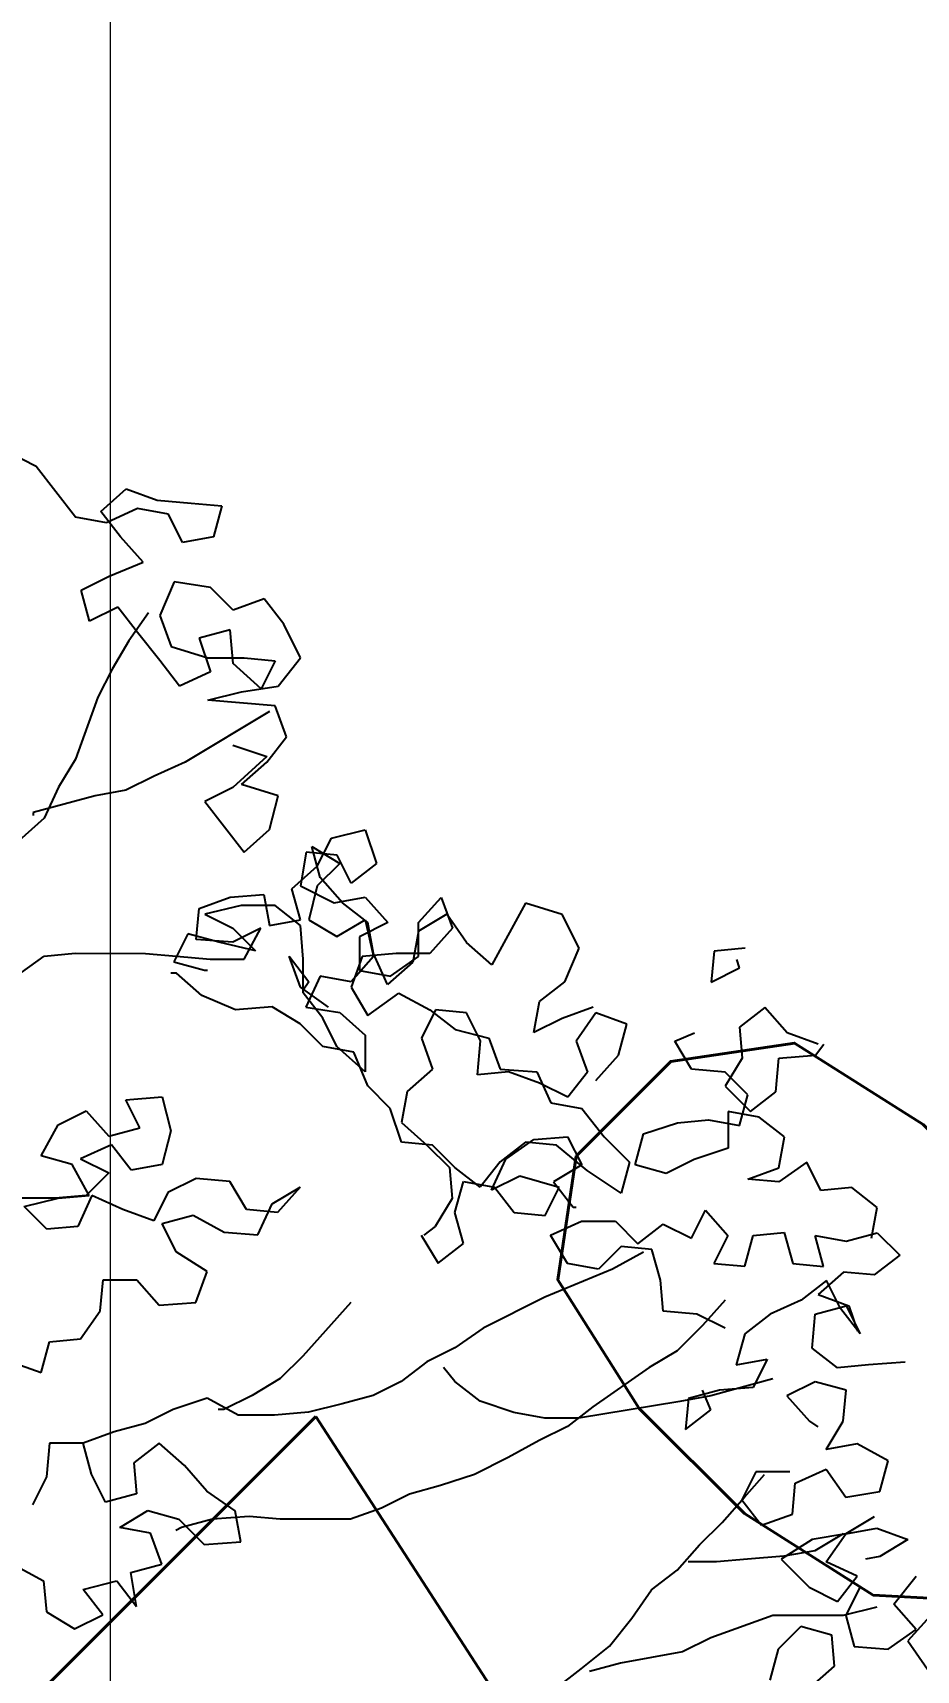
# Model space of a CAD drawing. Header units: millimetres. Extents: x 684983 to 685377, y 990360 to 990509.
# Drawn here: x 685001.974 to 685002.426, y 990436.648 to 990437.487 of the extents above; entities that cross this region are included whole.
import ezdxf

# ---------------------------------------------------------------- set-up
doc = ezdxf.new("R2010")
doc.units = ezdxf.units.MM
doc.layers.add('grid', color=8, linetype='Continuous', lineweight=9)
doc.layers.add('GRID LEVELS', color=7, linetype='Continuous', lineweight=13)
doc.layers.add('TEAK', color=7, linetype='Continuous')
doc.styles.get("Standard").update_dxf_attribs({"font": 'RomanS'})

# ---------------------------------------------------------------- blocks, each defined once
blk = doc.blocks.new('A$C25655A80')
at = {"color": 62}
for p, q in [((0.38924, 2.003), (0.37963, 2.00781)), ((0.40268, 1.98568), (0.38924, 2.003)), ((0.41133, 1.9876), (0.41999, 1.99528)), ((0.41999, 1.99528), (0.43056, 1.99142)), ((0.43056, 1.99142), (0.4421, 1.99045)), ((0.41325, 1.98375), (0.40268, 1.98568)), ((0.41806, 1.97894), (0.41133, 1.9876)), ((0.42383, 1.98855), (0.41325, 1.98375)), ((0.4344, 1.98661), (0.42383, 1.98855)), ((0.4392, 1.977), (0.4344, 1.98661)), ((0.4421, 1.99045), (0.45267, 1.98948)), ((0.45267, 1.98948), (0.44978, 1.97891)), ((0.42574, 1.97028), (0.41806, 1.97894)), ((0.44978, 1.97891), (0.4392, 1.977)), ((0.4142, 1.96548), (0.42574, 1.97028)), ((0.40458, 1.96069), (0.4142, 1.96548)), ((0.43631, 1.96354), (0.43149, 1.95201)), ((0.4488, 1.96161), (0.43631, 1.96354)), ((0.40745, 1.95011), (0.40458, 1.96069)), ((0.45648, 1.95391), (0.4488, 1.96161)), ((0.46706, 1.95774), (0.45648, 1.95391)), ((0.47378, 1.94909), (0.46706, 1.95774)), ((0.41707, 1.95491), (0.40745, 1.95011)), ((0.42379, 1.94625), (0.41707, 1.95491)), ((0.42764, 1.95297), (0.42091, 1.94337)), ((0.43149, 1.95201), (0.43532, 1.94143)), ((0.45552, 1.94718), (0.44494, 1.94431)), ((0.45647, 1.93564), (0.45552, 1.94718)), ((0.47954, 1.93755), (0.47378, 1.94909)), ((0.42091, 1.94337), (0.41513, 1.93376)), ((0.43147, 1.93663), (0.42379, 1.94625)), ((0.43532, 1.94143), (0.44782, 1.93757)), ((0.44494, 1.94431), (0.44877, 1.93277)), ((0.4382, 1.92797), (0.43147, 1.93663)), ((0.44782, 1.93757), (0.46031, 1.93756)), ((0.46607, 1.92698), (0.45647, 1.93564)), ((0.46031, 1.93756), (0.47089, 1.93659)), ((0.47089, 1.93659), (0.46607, 1.92698)), ((0.47184, 1.92794), (0.47954, 1.93755)), ((0.41513, 1.93376), (0.41031, 1.92415)), ((0.44877, 1.93277), (0.4382, 1.92797)), ((0.41031, 1.92415), (0.4026, 1.90301)), ((0.4478, 1.92316), (0.45934, 1.92603)), ((0.45934, 1.92603), (0.47184, 1.92794)), ((0.46895, 1.91929), (0.44009, 1.90201)), ((0.47087, 1.92121), (0.4478, 1.92316)), ((0.47471, 1.91063), (0.47087, 1.92121)), ((0.45644, 1.90777), (0.46797, 1.90391)), ((0.46797, 1.90199), (0.47471, 1.91063)), ((0.4026, 1.90301), (0.39683, 1.8934)), ((0.44009, 1.90201), (0.42952, 1.89722)), ((0.46797, 1.90391), (0.45643, 1.89335)), ((0.45931, 1.89431), (0.46797, 1.90199)), ((0.42952, 1.89722), (0.4199, 1.89242)), ((0.40932, 1.89051), (0.38817, 1.88476)), ((0.39683, 1.8934), (0.39201, 1.88283)), ((0.4199, 1.89242), (0.40932, 1.89051)), ((0.45643, 1.89335), (0.44681, 1.88855)), ((0.47181, 1.89045), (0.45931, 1.89431)), ((0.46891, 1.87892), (0.47181, 1.89045)), ((0.44681, 1.88855), (0.46025, 1.87123)), ((0.39201, 1.88283), (0.38335, 1.87515)), ((0.38817, 1.88476), (0.38817, 1.8838)), ((0.46025, 1.87123), (0.46891, 1.87892)), ((0.48524, 1.8664), (0.49006, 1.87601)), ((0.49006, 1.87601), (0.5016, 1.87889)), ((0.5016, 1.87889), (0.50543, 1.86735)), ((0.4814, 1.87121), (0.47947, 1.85968)), ((0.49198, 1.87024), (0.4814, 1.87121)), ((0.48333, 1.87314), (0.49293, 1.86736)), ((0.4862, 1.86256), (0.48333, 1.87314)), ((0.49677, 1.86063), (0.49198, 1.87024)), ((0.47658, 1.85872), (0.48524, 1.8664)), ((0.49293, 1.86736), (0.48524, 1.85968)), ((0.49388, 1.8539), (0.4862, 1.86256)), ((0.50543, 1.86735), (0.49677, 1.86063)), ((0.45543, 1.85586), (0.46697, 1.85681)), ((0.46697, 1.85681), (0.46888, 1.84623)), ((0.47946, 1.84814), (0.47658, 1.85872)), ((0.47947, 1.85968), (0.491, 1.8539)), ((0.48524, 1.85968), (0.48234, 1.84814)), ((0.44388, 1.84145), (0.44486, 1.85202)), ((0.44486, 1.85202), (0.45543, 1.85586)), ((0.45928, 1.85297), (0.44678, 1.8501)), ((0.47081, 1.85296), (0.45928, 1.85297)), ((0.47946, 1.84622), (0.47081, 1.85296)), ((0.491, 1.8539), (0.50158, 1.85582)), ((0.50253, 1.84716), (0.49388, 1.8539)), ((0.50158, 1.85582), (0.50926, 1.84716)), ((0.51983, 1.84715), (0.52753, 1.85579)), ((0.52753, 1.85579), (0.53137, 1.84521)), ((0.55637, 1.85384), (0.54481, 1.8327)), ((0.56886, 1.84999), (0.55637, 1.85384)), ((0.44678, 1.8501), (0.45638, 1.84528)), ((0.46888, 1.84623), (0.47946, 1.84814)), ((0.48041, 1.83469), (0.47946, 1.84622)), ((0.48234, 1.84814), (0.49195, 1.84237)), ((0.49195, 1.84237), (0.50157, 1.84812)), ((0.50926, 1.84716), (0.49964, 1.84236)), ((0.50157, 1.84812), (0.50444, 1.83563)), ((0.50444, 1.83659), (0.50253, 1.84716)), ((0.51982, 1.83561), (0.51983, 1.84715)), ((0.52945, 1.85002), (0.51983, 1.84426)), ((0.53617, 1.8404), (0.52945, 1.85002)), ((0.57462, 1.83844), (0.56886, 1.84999)), ((0.441, 1.84337), (0.43619, 1.83376)), ((0.45157, 1.84048), (0.441, 1.84337)), ((0.45638, 1.84048), (0.44388, 1.84145)), ((0.46407, 1.83758), (0.45157, 1.84048)), ((0.45638, 1.84528), (0.46407, 1.83758)), ((0.466, 1.84527), (0.45638, 1.84048)), ((0.46022, 1.8347), (0.466, 1.84527)), ((0.49964, 1.84236), (0.49963, 1.83082)), ((0.51983, 1.84426), (0.5179, 1.83369)), ((0.53137, 1.84521), (0.52367, 1.83657)), ((0.54481, 1.8327), (0.53617, 1.8404)), ((0.38139, 1.82805), (0.39197, 1.83573)), ((0.39197, 1.83573), (0.40254, 1.83668)), ((0.40254, 1.83668), (0.42658, 1.83666)), ((0.42658, 1.83666), (0.43715, 1.83569)), ((0.43715, 1.83569), (0.44868, 1.83471)), ((0.44868, 1.83471), (0.46022, 1.8347)), ((0.4756, 1.83565), (0.48232, 1.82699)), ((0.47944, 1.82507), (0.4756, 1.83565)), ((0.4804, 1.82315), (0.48041, 1.83469)), ((0.50444, 1.83563), (0.49674, 1.82698)), ((0.5006, 1.83563), (0.49674, 1.82506)), ((0.51213, 1.83658), (0.5006, 1.83563)), ((0.50924, 1.82601), (0.50444, 1.83659)), ((0.5102, 1.82889), (0.51982, 1.83561)), ((0.52367, 1.83657), (0.51213, 1.83658)), ((0.5698, 1.82691), (0.57462, 1.83844)), ((0.62076, 1.83744), (0.61979, 1.82687)), ((0.63134, 1.83839), (0.62076, 1.83744)), ((0.62941, 1.83167), (0.62845, 1.83455)), ((0.43714, 1.82992), (0.43522, 1.82992)), ((0.43619, 1.83376), (0.44676, 1.83087)), ((0.44579, 1.82222), (0.43714, 1.82992)), ((0.44676, 1.83087), (0.44772, 1.83087)), ((0.48617, 1.82891), (0.48135, 1.81834)), ((0.49674, 1.82698), (0.48617, 1.82891)), ((0.49963, 1.83082), (0.5102, 1.82889)), ((0.5179, 1.83369), (0.50924, 1.82601)), ((0.61979, 1.82687), (0.62941, 1.83167)), ((0.48904, 1.81834), (0.47944, 1.82507)), ((0.48232, 1.82699), (0.4804, 1.82411)), ((0.49674, 1.82506), (0.5025, 1.81544)), ((0.56114, 1.82019), (0.5698, 1.82691)), ((0.45732, 1.8174), (0.44579, 1.82222)), ((0.46982, 1.81835), (0.45732, 1.8174)), ((0.47943, 1.81258), (0.46982, 1.81835)), ((0.48712, 1.81449), (0.4804, 1.82315)), ((0.48135, 1.81834), (0.49289, 1.81641)), ((0.5025, 1.81544), (0.51308, 1.82312)), ((0.51308, 1.82312), (0.52365, 1.81734)), ((0.55921, 1.80962), (0.56114, 1.82019)), ((0.57941, 1.81825), (0.56883, 1.81442)), ((0.63805, 1.8182), (0.62939, 1.81148)), ((0.64573, 1.80954), (0.63805, 1.8182)), ((0.48711, 1.80488), (0.47943, 1.81258)), ((0.49192, 1.80487), (0.48712, 1.81449)), ((0.49289, 1.81641), (0.50153, 1.80871)), ((0.52557, 1.81734), (0.52076, 1.80773)), ((0.52365, 1.81734), (0.5323, 1.81061)), ((0.53615, 1.81637), (0.52557, 1.81734)), ((0.54094, 1.80675), (0.53615, 1.81637)), ((0.56883, 1.81442), (0.55921, 1.80962)), ((0.58037, 1.81633), (0.57363, 1.80672)), ((0.59094, 1.81247), (0.58037, 1.81633)), ((0.58804, 1.8019), (0.59094, 1.81247)), ((0.50153, 1.80871), (0.50152, 1.79621)), ((0.52076, 1.80773), (0.52459, 1.79715)), ((0.5323, 1.81061), (0.54383, 1.80771)), ((0.53997, 1.79522), (0.54094, 1.80675)), ((0.54383, 1.80771), (0.54766, 1.79713)), ((0.57363, 1.80672), (0.57746, 1.79614)), ((0.60727, 1.80669), (0.61401, 1.80957)), ((0.61303, 1.79707), (0.60727, 1.80669)), ((0.62939, 1.81148), (0.63034, 1.8009)), ((0.6563, 1.80569), (0.64573, 1.80954)), ((0.49768, 1.80295), (0.48711, 1.80488)), ((0.50152, 1.79621), (0.49192, 1.80487)), ((0.50248, 1.79141), (0.49768, 1.80295)), ((0.58035, 1.79326), (0.58804, 1.8019)), ((0.63034, 1.8009), (0.62456, 1.7913)), ((0.64187, 1.78936), (0.64284, 1.80089)), ((0.64284, 1.80089), (0.65533, 1.80184)), ((0.65533, 1.80184), (0.65822, 1.80568)), ((0.52459, 1.79715), (0.51593, 1.78947)), ((0.55055, 1.79617), (0.53997, 1.79522)), ((0.54766, 1.79713), (0.56016, 1.79616)), ((0.56112, 1.79231), (0.55055, 1.79617)), ((0.56016, 1.79616), (0.56496, 1.78558)), ((0.57746, 1.79614), (0.57073, 1.7875)), ((0.62457, 1.7961), (0.61303, 1.79707)), ((0.63225, 1.7884), (0.62457, 1.7961)), ((0.51016, 1.78371), (0.50248, 1.79141)), ((0.57073, 1.7875), (0.56112, 1.79231)), ((0.62456, 1.7913), (0.63321, 1.78264)), ((0.4198, 1.78668), (0.4323, 1.78763)), ((0.4246, 1.77706), (0.4198, 1.78668)), ((0.4323, 1.78763), (0.43517, 1.77609)), ((0.51593, 1.78947), (0.514, 1.7789)), ((0.56496, 1.78558), (0.57553, 1.78365)), ((0.62936, 1.77783), (0.63225, 1.7884)), ((0.63321, 1.78264), (0.64187, 1.78936)), ((0.39672, 1.77805), (0.40634, 1.78284)), ((0.40634, 1.78284), (0.41402, 1.77418)), ((0.514, 1.77217), (0.51016, 1.78371)), ((0.514, 1.7789), (0.52265, 1.7712)), ((0.57553, 1.78365), (0.58321, 1.77403)), ((0.59667, 1.77498), (0.60821, 1.77881)), ((0.60821, 1.77881), (0.61879, 1.77976)), ((0.61879, 1.77976), (0.62936, 1.77783)), ((0.62552, 1.78264), (0.62551, 1.77015)), ((0.63609, 1.78071), (0.62552, 1.78264)), ((0.64473, 1.77397), (0.63609, 1.78071)), ((0.39095, 1.76748), (0.39672, 1.77805)), ((0.41402, 1.77418), (0.4246, 1.77706)), ((0.43517, 1.77609), (0.43228, 1.76455)), ((0.54956, 1.76637), (0.55918, 1.77309)), ((0.55918, 1.77309), (0.57071, 1.77404)), ((0.57071, 1.77404), (0.57551, 1.76442)), ((0.58321, 1.77403), (0.59186, 1.76537)), ((0.59378, 1.76441), (0.59667, 1.77498)), ((0.6428, 1.7634), (0.64473, 1.77397)), ((0.40152, 1.76458), (0.39095, 1.76748)), ((0.41498, 1.7713), (0.4044, 1.7665)), ((0.4217, 1.76264), (0.41498, 1.7713)), ((0.52457, 1.7712), (0.514, 1.77217)), ((0.52265, 1.7712), (0.53033, 1.7635)), ((0.53225, 1.7635), (0.52457, 1.7712)), ((0.55629, 1.77213), (0.54764, 1.76541)), ((0.56687, 1.77116), (0.55629, 1.77213)), ((0.57743, 1.7625), (0.56687, 1.77116)), ((0.62551, 1.77015), (0.61397, 1.76631)), ((0.40727, 1.754), (0.40152, 1.76458)), ((0.4044, 1.7665), (0.41401, 1.76169)), ((0.43228, 1.76455), (0.4217, 1.76264)), ((0.53033, 1.7635), (0.53128, 1.75293)), ((0.5409, 1.75676), (0.53225, 1.7635)), ((0.54764, 1.76541), (0.5409, 1.75676)), ((0.54474, 1.7558), (0.54956, 1.76637)), ((0.57551, 1.76442), (0.56589, 1.75866)), ((0.58896, 1.7548), (0.57743, 1.7625)), ((0.59186, 1.76537), (0.58896, 1.7548)), ((0.60435, 1.76151), (0.59378, 1.76441)), ((0.61397, 1.76631), (0.60435, 1.76151)), ((0.63222, 1.75957), (0.6428, 1.7634)), ((0.65242, 1.76531), (0.6428, 1.75859)), ((0.65722, 1.7557), (0.65242, 1.76531)), ((0.41401, 1.76169), (0.40631, 1.754)), ((0.44381, 1.75974), (0.43419, 1.75494)), ((0.45534, 1.75877), (0.44381, 1.75974)), ((0.4611, 1.74915), (0.45534, 1.75877)), ((0.46976, 1.75106), (0.47938, 1.75682)), ((0.47938, 1.75682), (0.47168, 1.74818)), ((0.53224, 1.74812), (0.53513, 1.75869)), ((0.53513, 1.75869), (0.5457, 1.75676)), ((0.55436, 1.7606), (0.54474, 1.7558)), ((0.5457, 1.75676), (0.55243, 1.7481)), ((0.56781, 1.75674), (0.55436, 1.7606)), ((0.563, 1.74713), (0.56781, 1.75674)), ((0.56589, 1.75866), (0.57262, 1.75001)), ((0.6428, 1.75859), (0.63222, 1.75957)), ((0.66779, 1.75665), (0.65722, 1.7557)), ((0.67644, 1.74991), (0.66779, 1.75665)), ((0.39574, 1.75305), (0.37171, 1.75307)), ((0.38516, 1.75018), (0.3967, 1.75305)), ((0.40631, 1.754), (0.39574, 1.75305)), ((0.3967, 1.75305), (0.40727, 1.754)), ((0.40824, 1.754), (0.40342, 1.74343)), ((0.41881, 1.74919), (0.40824, 1.754)), ((0.43419, 1.75494), (0.42938, 1.74533)), ((0.46494, 1.74049), (0.46976, 1.75106)), ((0.53128, 1.75293), (0.52551, 1.74332)), ((0.39284, 1.74248), (0.38516, 1.75018)), ((0.42938, 1.74533), (0.41881, 1.74919)), ((0.43226, 1.74437), (0.44284, 1.74724)), ((0.44284, 1.74724), (0.45341, 1.74146)), ((0.47168, 1.74818), (0.4611, 1.74915)), ((0.53511, 1.73754), (0.53224, 1.74812)), ((0.55243, 1.7481), (0.563, 1.74713)), ((0.56492, 1.7404), (0.57549, 1.7452)), ((0.57262, 1.75001), (0.57358, 1.75001)), ((0.57549, 1.7452), (0.58703, 1.74519)), ((0.58703, 1.74519), (0.59471, 1.73749)), ((0.61298, 1.7394), (0.6178, 1.749)), ((0.6178, 1.749), (0.62548, 1.74035)), ((0.6745, 1.73934), (0.67644, 1.74991)), ((0.40342, 1.74343), (0.39284, 1.74248)), ((0.43706, 1.73475), (0.43226, 1.74437)), ((0.45341, 1.74146), (0.46494, 1.74049)), ((0.5207, 1.74044), (0.52646, 1.73082)), ((0.52551, 1.74332), (0.52166, 1.74044)), ((0.57068, 1.73078), (0.56492, 1.7404)), ((0.59471, 1.73749), (0.60337, 1.74421)), ((0.60337, 1.74421), (0.61298, 1.7394)), ((0.62548, 1.74035), (0.62066, 1.73074)), ((0.63124, 1.72977), (0.63413, 1.74034)), ((0.63413, 1.74034), (0.6447, 1.74129)), ((0.6447, 1.74129), (0.64758, 1.73071)), ((0.65528, 1.74032), (0.66585, 1.73839)), ((0.65815, 1.72974), (0.65528, 1.74032)), ((0.66585, 1.73839), (0.67643, 1.74126)), ((0.67643, 1.74126), (0.68411, 1.73356)), ((0.44763, 1.72801), (0.43706, 1.73475)), ((0.52646, 1.73082), (0.53511, 1.73754)), ((0.58895, 1.73653), (0.58125, 1.72885)), ((0.59663, 1.7346), (0.58605, 1.72885)), ((0.59952, 1.73556), (0.58895, 1.73653)), ((0.60239, 1.72499), (0.59952, 1.73556)), ((0.58605, 1.72885), (0.56297, 1.71925)), ((0.58125, 1.72885), (0.57068, 1.73078)), ((0.62066, 1.73074), (0.63124, 1.72977)), ((0.64758, 1.73071), (0.65815, 1.72974)), ((0.68411, 1.73356), (0.67545, 1.72684)), ((0.41108, 1.71459), (0.41206, 1.72516)), ((0.41206, 1.72516), (0.42359, 1.72515)), ((0.42359, 1.72515), (0.43127, 1.71649)), ((0.44377, 1.71744), (0.44763, 1.72801)), ((0.60334, 1.71441), (0.60239, 1.72499)), ((0.65911, 1.72493), (0.65045, 1.71821)), ((0.66488, 1.72781), (0.65622, 1.72013)), ((0.66391, 1.71532), (0.65911, 1.72493)), ((0.67545, 1.72684), (0.66488, 1.72781)), ((0.43127, 1.71649), (0.44377, 1.71744)), ((0.49664, 1.71739), (0.48798, 1.70779)), ((0.56297, 1.71925), (0.54182, 1.7087)), ((0.6245, 1.71824), (0.6168, 1.70959)), ((0.65045, 1.71821), (0.63987, 1.71342)), ((0.65622, 1.72013), (0.66679, 1.71628)), ((0.40435, 1.70498), (0.41108, 1.71459)), ((0.61488, 1.71344), (0.60334, 1.71441)), ((0.62449, 1.70862), (0.61488, 1.71344)), ((0.63987, 1.71342), (0.63122, 1.70669)), ((0.65428, 1.70187), (0.65525, 1.7134)), ((0.65525, 1.7134), (0.66583, 1.71628)), ((0.67063, 1.70666), (0.66391, 1.71532)), ((0.66583, 1.71628), (0.67063, 1.70666)), ((0.66679, 1.71628), (0.66967, 1.70762)), ((0.48798, 1.70779), (0.48028, 1.69914)), ((0.54182, 1.7087), (0.5322, 1.70198)), ((0.6168, 1.70959), (0.60814, 1.70095)), ((0.63122, 1.70669), (0.62832, 1.69612)), ((0.39088, 1.69346), (0.39377, 1.70403)), ((0.39377, 1.70403), (0.40435, 1.70498)), ((0.5322, 1.70198), (0.52258, 1.69718)), ((0.60814, 1.70095), (0.59852, 1.69519)), ((0.66293, 1.69513), (0.65428, 1.70187)), ((0.38031, 1.69731), (0.39088, 1.69346)), ((0.48028, 1.69914), (0.47259, 1.69146)), ((0.52258, 1.69718), (0.51392, 1.69046)), ((0.53219, 1.69044), (0.52835, 1.69525)), ((0.59852, 1.69519), (0.57928, 1.68175)), ((0.62832, 1.69612), (0.6389, 1.69804)), ((0.6389, 1.69804), (0.63408, 1.68843)), ((0.6735, 1.69608), (0.66293, 1.69513)), ((0.686, 1.69703), (0.6735, 1.69608)), ((0.47259, 1.69146), (0.46297, 1.6857)), ((0.51392, 1.69046), (0.5043, 1.68566)), ((0.54083, 1.68371), (0.53219, 1.69044)), ((0.64081, 1.6913), (0.61966, 1.68556)), ((0.65523, 1.69033), (0.64562, 1.68553)), ((0.6658, 1.68744), (0.65523, 1.69033)), ((0.44759, 1.68475), (0.43605, 1.68092)), ((0.45816, 1.67898), (0.44759, 1.68475)), ((0.46297, 1.6857), (0.45335, 1.6809)), ((0.5043, 1.68566), (0.49373, 1.68279)), ((0.55236, 1.67985), (0.54083, 1.68371)), ((0.60908, 1.68364), (0.57447, 1.67791)), ((0.61966, 1.68556), (0.60908, 1.68364)), ((0.61197, 1.6846), (0.611, 1.67403)), ((0.62255, 1.68748), (0.61197, 1.6846)), ((0.61966, 1.68075), (0.61678, 1.68748)), ((0.63408, 1.68843), (0.62255, 1.68748)), ((0.64562, 1.68553), (0.6533, 1.67687)), ((0.66483, 1.67686), (0.6658, 1.68744)), ((0.43605, 1.68092), (0.42643, 1.67612)), ((0.45335, 1.6809), (0.45143, 1.6809)), ((0.47065, 1.67896), (0.45816, 1.67898)), ((0.48219, 1.67991), (0.47065, 1.67896)), ((0.49373, 1.68279), (0.48219, 1.67991)), ((0.56294, 1.67792), (0.55236, 1.67985)), ((0.57447, 1.67791), (0.56294, 1.67792)), ((0.57928, 1.68175), (0.57062, 1.67503)), ((0.611, 1.67403), (0.61966, 1.68075)), ((0.41585, 1.67325), (0.40527, 1.66941)), ((0.42643, 1.67612), (0.41585, 1.67325)), ((0.57062, 1.67503), (0.56101, 1.67023)), ((0.6533, 1.67687), (0.65618, 1.67495)), ((0.65906, 1.66726), (0.66483, 1.67686)), ((0.39374, 1.66942), (0.39277, 1.65789)), ((0.40527, 1.66941), (0.39374, 1.66942)), ((0.40527, 1.66941), (0.40335, 1.66941)), ((0.40815, 1.65883), (0.40527, 1.66941)), ((0.43123, 1.66939), (0.42257, 1.66267)), ((0.43987, 1.66169), (0.43123, 1.66939)), ((0.56101, 1.67023), (0.55043, 1.66447)), ((0.66963, 1.66917), (0.65906, 1.66726)), ((0.6802, 1.66339), (0.66963, 1.66917)), ((0.42257, 1.66267), (0.42352, 1.65209)), ((0.44756, 1.65303), (0.43987, 1.66169)), ((0.55043, 1.66447), (0.53889, 1.65871)), ((0.67731, 1.65282), (0.6802, 1.66339)), ((0.39277, 1.65789), (0.38795, 1.64828)), ((0.41295, 1.64922), (0.40815, 1.65883)), ((0.53889, 1.65871), (0.52735, 1.65488)), ((0.63502, 1.65959), (0.6302, 1.64998)), ((0.63116, 1.65094), (0.6379, 1.65862)), ((0.64655, 1.65958), (0.63502, 1.65959)), ((0.6475, 1.64516), (0.64847, 1.65573)), ((0.64847, 1.65573), (0.65905, 1.66053)), ((0.65905, 1.66053), (0.66577, 1.65091)), ((0.42352, 1.65209), (0.41295, 1.64922)), ((0.45716, 1.64629), (0.44756, 1.65303)), ((0.51677, 1.65201), (0.50715, 1.64721)), ((0.52735, 1.65488), (0.51677, 1.65201)), ((0.62347, 1.64229), (0.63116, 1.65094)), ((0.6302, 1.64998), (0.63692, 1.64132)), ((0.66577, 1.65091), (0.67731, 1.65282)), ((0.41775, 1.64056), (0.42736, 1.64632)), ((0.42736, 1.64632), (0.43794, 1.64343)), ((0.46197, 1.64436), (0.44947, 1.64342)), ((0.45908, 1.63572), (0.45716, 1.64629)), ((0.47254, 1.64339), (0.46197, 1.64436)), ((0.50715, 1.64721), (0.49657, 1.64337)), ((0.63692, 1.64132), (0.6475, 1.64516)), ((0.42832, 1.63863), (0.41775, 1.64056)), ((0.43889, 1.64054), (0.43697, 1.63958)), ((0.43794, 1.64343), (0.44658, 1.63477)), ((0.44947, 1.64342), (0.43889, 1.64054)), ((0.49657, 1.64337), (0.47254, 1.64339)), ((0.61577, 1.63461), (0.62347, 1.64229)), ((0.67538, 1.64417), (0.66576, 1.63841)), ((0.66576, 1.63841), (0.67634, 1.64032)), ((0.67634, 1.64032), (0.68691, 1.63647)), ((0.43215, 1.62805), (0.42832, 1.63863)), ((0.44658, 1.63477), (0.45908, 1.63572)), ((0.60807, 1.62597), (0.61577, 1.63461)), ((0.65422, 1.6365), (0.64364, 1.62978)), ((0.66576, 1.63841), (0.65422, 1.6365)), ((0.6648, 1.63841), (0.65518, 1.63265)), ((0.65902, 1.6288), (0.66576, 1.63841)), ((0.68691, 1.63647), (0.67729, 1.63071)), ((0.3812, 1.6281), (0.39177, 1.62232)), ((0.42158, 1.62518), (0.43215, 1.62805)), ((0.62153, 1.62884), (0.61192, 1.62885)), ((0.63211, 1.62979), (0.62153, 1.62884)), ((0.6446, 1.63074), (0.63211, 1.62979)), ((0.64364, 1.62978), (0.65325, 1.62016)), ((0.65518, 1.63265), (0.6446, 1.63074)), ((0.66959, 1.62399), (0.65902, 1.6288)), ((0.67729, 1.63071), (0.67248, 1.62975)), ((0.39177, 1.62232), (0.39273, 1.61174)), ((0.40523, 1.61942), (0.41677, 1.6223)), ((0.41677, 1.6223), (0.42349, 1.61364)), ((0.42349, 1.61364), (0.42158, 1.62518)), ((0.59941, 1.61925), (0.60807, 1.62597)), ((0.66285, 1.61534), (0.66959, 1.62399)), ((0.68208, 1.61436), (0.68978, 1.62397)), ((0.41195, 1.61077), (0.40523, 1.61942)), ((0.59267, 1.60964), (0.59941, 1.61925)), ((0.65325, 1.62016), (0.66285, 1.61534)), ((0.67055, 1.62014), (0.66573, 1.61053)), ((0.39273, 1.61174), (0.40233, 1.60597)), ((0.40233, 1.60597), (0.41195, 1.61077)), ((0.67631, 1.61341), (0.66477, 1.61053)), ((0.68976, 1.6057), (0.68208, 1.61436)), ((0.69554, 1.61147), (0.68687, 1.60186)), ((0.58497, 1.60003), (0.59267, 1.60964)), ((0.64074, 1.61056), (0.61958, 1.60288)), ((0.66477, 1.61053), (0.64074, 1.61056)), ((0.65035, 1.6067), (0.64265, 1.59902)), ((0.66092, 1.60381), (0.65035, 1.6067)), ((0.66573, 1.61053), (0.66861, 1.59996)), ((0.68014, 1.59898), (0.68976, 1.6057)), ((0.57535, 1.59235), (0.58497, 1.60003)), ((0.61958, 1.60288), (0.60997, 1.59809)), ((0.66187, 1.59323), (0.66092, 1.60381)), ((0.66861, 1.59996), (0.68014, 1.59898)), ((0.68687, 1.60186), (0.69359, 1.59224)), ((0.58881, 1.59426), (0.57824, 1.59139)), ((0.60997, 1.59809), (0.58881, 1.59426)), ((0.64265, 1.59902), (0.63976, 1.58845)), ((0.5667, 1.58563), (0.57535, 1.59235)), ((0.65321, 1.58555), (0.66187, 1.59323))]:
    blk.add_line(p, q, dxfattribs=at)
blk = doc.blocks.new('TR')
blk.add_blockref('A$C25655A80', (0.01921, 0.01485, 1.34531))

msp = doc.modelspace()

# ---------------------------------------------------------------- linework, layer by layer
at = {"layer": 'grid'}
msp.add_line((685002.01363, 990509.15479), (685002.01363, 990377.92352), dxfattribs=at)

# ---------------------------------------------------------------- block references
at = {"layer": 'TEAK', "xscale": 1.5, "yscale": 1.5, "zscale": 1.5}
msp.add_blockref('TR', (685001.363, 990434.238, 99.434), dxfattribs=at)

# ---------------------------------------------------------------- texts
at = {"layer": 'GRID LEVELS', "width": 0.5}
for s, p in [('99.52', (685001.62998, 990437.15777, 99.51998)), ('99.478', (685001.62998, 990435.15777, 99.47791))]:
    msp.add_text(s, height=0.8, rotation=45, dxfattribs=at).set_placement(p)

doc.saveas('drawing.dxf')
